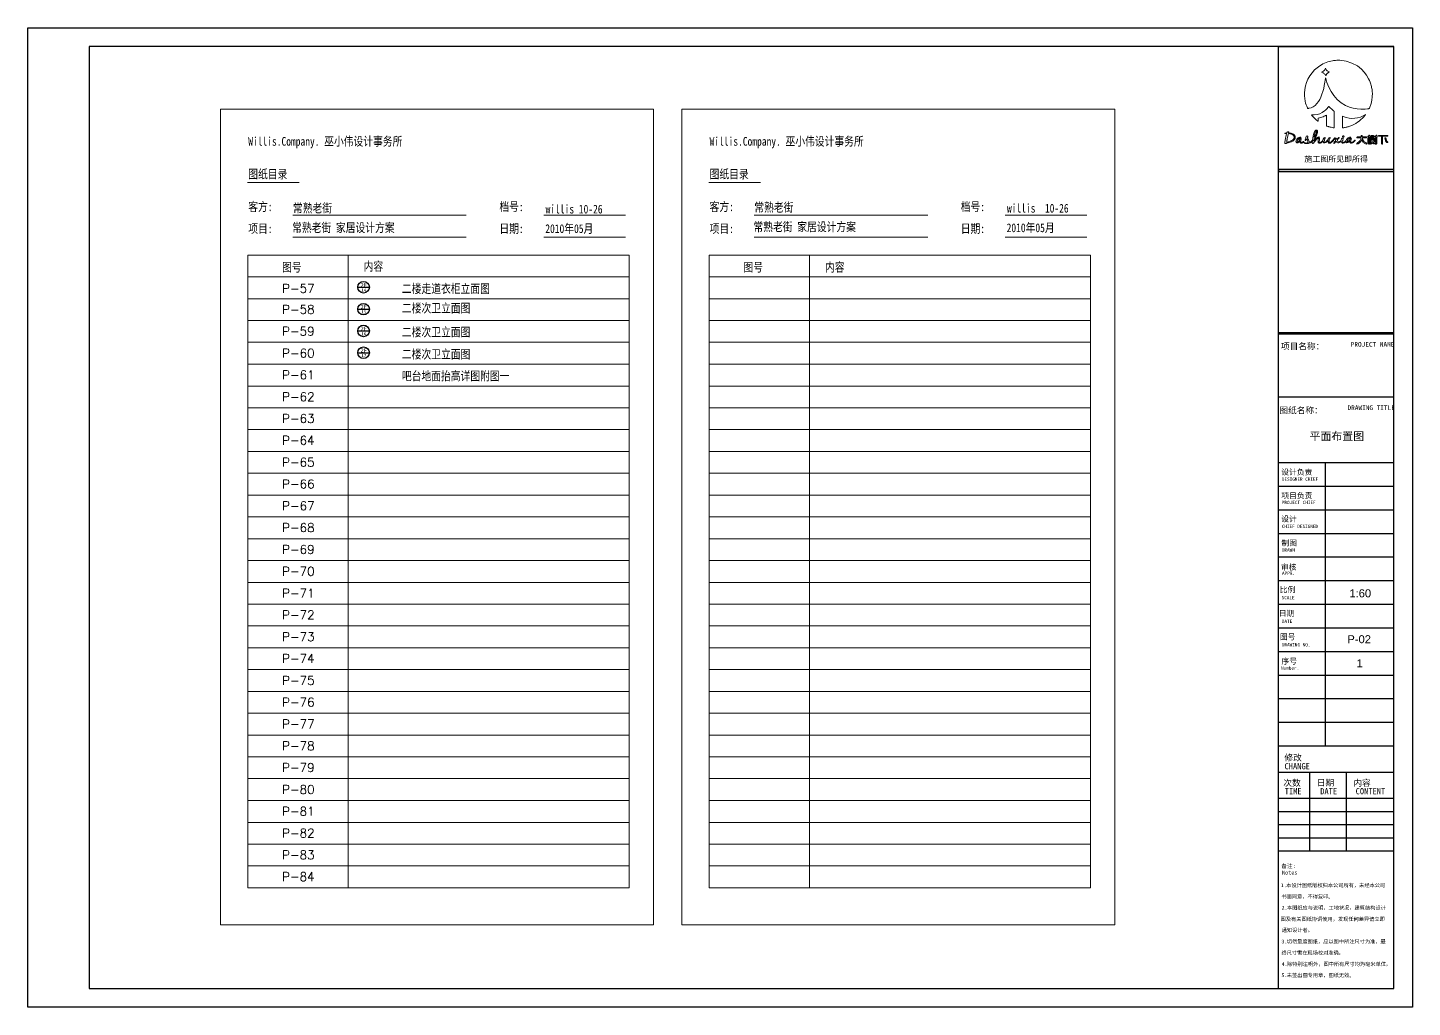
# Model space of a CAD drawing. Header units: millimetres. Extents: x 0 to 61508, y -25230 to 7586.
# Drawn here: x 48480 to 61508, y -1827 to 7386 of the extents above; entities that cross this region are included whole.
import ezdxf

# ---------------------------------------------------------------- set-up
doc = ezdxf.new("R2010")
doc.units = ezdxf.units.MM
doc.layers.get('0').update_dxf_attribs({"lineweight": 13})
for name, color, linetype in [('00图框', 7, 'ByLayer'), ('图框', 4, 'Continuous'), ('图框文字', 7, 'ByLayer'), ('文字', 1, 'Continuous'), ('标注', 7, 'Continuous')]:
    doc.layers.add(name, color=color, linetype=linetype)
doc.styles.add('0e113b756c7cbd20a20592cb0b51655f', font='', dxfattribs={"height": 176.635064})
doc.styles.add('1e150f8d9abff80a802f8b29d9676000', font='', dxfattribs={"height": 235.513419})
doc.styles.add('2d1e2366a3f214301024c2bbb94502e4', font='', dxfattribs={"height": 125.877061})
doc.styles.add('3', font='simplex.shx', dxfattribs={"width": 0.7, "oblique": 20, "height": 300})
doc.styles.add('31c75dbd597bbf9dbb9d78976e414cb7', font='', dxfattribs={"height": 141.056165})
doc.styles.add('8c1861f19ccae897a1b159ab4070abdc', font='', dxfattribs={"height": 214.912156})
doc.styles.add('b411453e04fa315575d897f6d9934d12', font='', dxfattribs={"height": 210.993931})
doc.styles.add('CH', font='NSimSun.ttf', dxfattribs={"width": 0.8})
doc.styles.add('e7311fcd6f339991f75d87c2bb3e43e7', font='', dxfattribs={"height": 149.872176})
doc.styles.add('自定义样式_Arial_303.3707865168539', font='', dxfattribs={"height": 303.370787})
doc.styles.add('自定义样式_SimSun_303.3707865168539', font='', dxfattribs={"height": 303.370787})
doc.styles.add('黑体字体', font='simhei.ttf')
doc.styles.get('0e113b756c7cbd20a20592cb0b51655f').set_extended_font_data('SimSun')
doc.styles.get('1e150f8d9abff80a802f8b29d9676000').set_extended_font_data('SimSun')
doc.styles.get('2d1e2366a3f214301024c2bbb94502e4').set_extended_font_data('SimSun')
doc.styles.get('31c75dbd597bbf9dbb9d78976e414cb7').set_extended_font_data('SimSun')
doc.styles.get('8c1861f19ccae897a1b159ab4070abdc').set_extended_font_data('SimSun')
doc.styles.get('b411453e04fa315575d897f6d9934d12').set_extended_font_data('SimSun')
doc.styles.get('e7311fcd6f339991f75d87c2bb3e43e7').set_extended_font_data('SimSun')
doc.styles.get('自定义样式_Arial_303.3707865168539').set_extended_font_data('Arial')
doc.styles.get('自定义样式_SimSun_303.3707865168539').set_extended_font_data('SimSun')

# ---------------------------------------------------------------- blocks, each defined once
blk = doc.blocks.new('sdaf')
at = {"color": 4}
for points in [[(23572, 21191), (23490, 21141), (23422, 21082), (23375, 21031), (23334, 20976), (23300, 20916), (23274, 20853), (23254, 20791), (23242, 20726), (23237, 20662), (23237, 20613), (23241, 20564), (23249, 20515), (23258, 20478), (23267, 20448), (23277, 20420), (23289, 20391), (23292, 20386), (23295, 20383), (23300, 20382), (23306, 20383), (23311, 20383), (23316, 20384), (23321, 20384), (23358, 20394), (23397, 20412), (23431, 20437), (23462, 20470), (23490, 20507), (23514, 20547), (23535, 20589), (23555, 20639), (23572, 20692), (23587, 20746), (23598, 20797), (23604, 20829), (23609, 20861), (23614, 20893), (23616, 20911), (23617, 20920), (23618, 20928), (23619, 20937), (23620, 20936), (23620, 20936), (23621, 20936), (23622, 20936), (23622, 20933), (23623, 20931), (23623, 20929), (23646, 20854), (23679, 20770), (23721, 20690), (23773, 20614), (23834, 20544), (23903, 20485), (23982, 20436), (24055, 20405), (24125, 20385), (24197, 20372), (24265, 20368), (24305, 20367), (24344, 20369), (24383, 20373), (24404, 20376), (24411, 20378), (24416, 20382), (24419, 20389), (24425, 20404), (24431, 20420), (24437, 20435), (24449, 20470), (24463, 20532), (24471, 20594), (24472, 20657), (24470, 20684), (24468, 20705), (24466, 20726), (24463, 20746), (24459, 20763), (24455, 20781), (24451, 20798), (24444, 20826), (24434, 20858), (24421, 20888), (24404, 20923), (24368, 20985), (24325, 21042), (24275, 21094), (24199, 21154), (24101, 21208), (23996, 21243), (23883, 21259), (23863, 21259), (23843, 21259), (23823, 21258), (23803, 21256), (23784, 21254), (23764, 21252), (23744, 21249), (23660, 21228)], [(23561, 21036), (23574, 21031), (23585, 21024), (23595, 21016), (23604, 21007), (23612, 20997), (23618, 20985), (23624, 20972), (23626, 20974), (23628, 20981), (23631, 20987), (23634, 20992), (23636, 20998), (23640, 21003), (23643, 21009), (23647, 21014), (23651, 21018), (23656, 21023), (23661, 21027), (23666, 21030), (23671, 21034), (23677, 21037), (23682, 21040), (23688, 21043), (23686, 21046), (23674, 21051), (23662, 21057), (23651, 21064), (23642, 21073), (23634, 21082), (23627, 21093), (23621, 21105), (23617, 21113), (23612, 21100), (23606, 21088), (23600, 21078), (23592, 21068), (23582, 21060), (23572, 21052), (23560, 21046), (23548, 21040)], [(23636, 20256), (23636, 20253), (23636, 20250), (23636, 20247), (23636, 20237), (23637, 20200), (23637, 20164), (23637, 20127), (23637, 20091), (23637, 20070), (23637, 20066), (23639, 20063), (23641, 20061), (23644, 20060), (23652, 20057), (23662, 20054), (23671, 20051), (23681, 20048), (23690, 20045), (23707, 20042), (23723, 20038), (23740, 20035), (23757, 20031), (23771, 20029), (23775, 20028), (23777, 20029), (23779, 20031), (23780, 20034), (23780, 20038), (23780, 20039), (23780, 20041), (23780, 20042), (23780, 20044), (23780, 20074), (23780, 20119), (23780, 20164), (23779, 20209), (23779, 20254), (23779, 20270), (23779, 20283), (23779, 20296), (23779, 20309), (23779, 20321), (23779, 20324), (23778, 20327), (23777, 20329), (23775, 20332), (23767, 20339), (23747, 20355), (23728, 20372), (23710, 20389), (23692, 20406), (23684, 20415), (23681, 20416), (23679, 20416), (23677, 20415), (23675, 20413), (23664, 20398), (23651, 20382), (23637, 20367), (23622, 20353), (23604, 20337), (23560, 20307), (23514, 20284), (23465, 20270), (23414, 20264), (23377, 20266), (23374, 20266), (23371, 20266), (23368, 20266), (23365, 20266), (23376, 20249), (23400, 20222), (23425, 20197), (23451, 20173), (23479, 20150), (23485, 20148), (23485, 20150), (23485, 20152), (23485, 20154), (23485, 20155), (23485, 20163), (23485, 20171), (23485, 20179), (23485, 20187), (23485, 20194), (23485, 20200), (23486, 20203), (23489, 20205), (23493, 20206), (23508, 20210), (23531, 20216), (23553, 20223), (23575, 20231), (23597, 20240), (23607, 20245), (23614, 20248), (23621, 20252), (23628, 20255), (23636, 20259)], [(24348, 20270), (24347, 20270), (24347, 20271), (24346, 20272), (24303, 20246), (24254, 20225), (24203, 20210), (24152, 20202), (24101, 20200), (24049, 20205), (23996, 20217), (23943, 20234), (23930, 20238), (23930, 20236), (23930, 20235), (23930, 20233), (23930, 20232), (23930, 20231), (23930, 20230), (23930, 20228), (23930, 20214), (23930, 20192), (23930, 20170), (23930, 20147), (23930, 20125), (23930, 20103), (23930, 20080), (23930, 20058), (23930, 20044), (23930, 20038), (23931, 20034), (23932, 20031), (23933, 20030), (23936, 20029), (23940, 20029), (23945, 20030), (23954, 20031), (23967, 20033), (23980, 20036), (23993, 20039), (24005, 20042), (24018, 20045), (24030, 20049), (24043, 20052), (24062, 20059), (24099, 20073), (24135, 20090), (24169, 20109), (24202, 20130), (24233, 20153), (24263, 20178), (24292, 20205), (24316, 20231), (24321, 20236), (24325, 20240), (24328, 20245), (24332, 20250), (24336, 20255), (24340, 20260), (24344, 20264), (24348, 20269)], [(22878, 19756), (22879, 19753), (22879, 19750), (22880, 19748), (22881, 19745), (22883, 19743), (22888, 19742), (22893, 19742), (22899, 19743), (22905, 19745), (22909, 19748), (22910, 19750), (22912, 19751), (22913, 19752), (22915, 19753), (22916, 19754), (22924, 19755), (22942, 19758), (22960, 19763), (22978, 19769), (22995, 19776), (23012, 19784), (23022, 19789), (23029, 19793), (23036, 19799), (23049, 19810), (23057, 19818), (23066, 19835), (23069, 19853), (23067, 19872), (23060, 19889), (23049, 19903), (23036, 19914), (23022, 19921), (23007, 19927), (22992, 19931), (22977, 19933), (22961, 19934), (22954, 19934), (22950, 19935), (22948, 19937), (22948, 19941), (22950, 19947), (22952, 19952), (22952, 19955), (22952, 19957), (22950, 19958), (22948, 19958), (22946, 19959), (22940, 19958), (22934, 19957), (22929, 19954), (22925, 19951), (22921, 19947), (22918, 19942), (22916, 19938), (22913, 19936), (22910, 19934), (22881, 19929), (22880, 19928), (22880, 19927), (22879, 19927), (22878, 19926), (22879, 19925), (22880, 19925), (22881, 19924), (22882, 19924), (22882, 19923), (22884, 19923), (22887, 19924), (22891, 19924), (22894, 19924), (22908, 19925), (22910, 19924), (22911, 19922), (22904, 19893), (22901, 19882), (22898, 19871), (22896, 19860), (22893, 19846), (22890, 19828), (22887, 19811), (22884, 19793), (22881, 19776), (22878, 19759)], [(23049, 19866), (23047, 19873), (23044, 19880), (23040, 19886), (23035, 19892), (23030, 19897), (23024, 19902), (23017, 19907), (23009, 19911), (23002, 19915), (22994, 19918), (22987, 19920), (22979, 19922), (22971, 19924), (22963, 19925), (22955, 19926), (22951, 19926), (22949, 19926), (22947, 19926), (22946, 19925), (22944, 19924), (22943, 19923), (22923, 19834), (22921, 19826), (22920, 19820), (22919, 19813), (22918, 19807), (22917, 19801), (22916, 19795), (22915, 19789), (22914, 19782), (22913, 19778), (22913, 19775), (22913, 19774), (22914, 19772), (22915, 19771), (22916, 19770), (22918, 19770), (22920, 19770), (22925, 19771), (22939, 19774), (22952, 19777), (22965, 19780), (22978, 19785), (22990, 19790), (23002, 19796), (23014, 19803), (23024, 19810), (23030, 19814), (23039, 19824), (23043, 19830), (23046, 19836), (23048, 19843), (23049, 19851), (23050, 19859)], [(23377, 19781), (23378, 19781), (23379, 19780), (23378, 19773), (23377, 19766), (23377, 19758), (23378, 19754), (23380, 19749), (23383, 19747), (23387, 19746), (23392, 19746), (23397, 19748), (23401, 19751), (23405, 19756), (23408, 19761), (23425, 19782), (23442, 19805), (23460, 19827), (23466, 19834), (23473, 19840), (23481, 19846), (23485, 19848), (23488, 19846), (23489, 19842), (23489, 19835), (23488, 19829), (23487, 19822), (23486, 19805), (23485, 19786), (23485, 19768), (23488, 19754), (23496, 19747), (23510, 19747), (23526, 19751), (23541, 19758), (23555, 19767), (23561, 19772), (23566, 19776), (23571, 19781), (23573, 19779), (23574, 19777), (23574, 19775), (23580, 19761), (23591, 19753), (23607, 19754), (23625, 19761), (23641, 19772), (23656, 19785), (23660, 19788), (23662, 19790), (23665, 19793), (23666, 19787), (23667, 19780), (23668, 19773), (23672, 19758), (23683, 19749), (23699, 19749), (23704, 19751), (23706, 19751), (23708, 19752), (23723, 19761), (23739, 19773), (23754, 19787), (23764, 19800), (23773, 19814), (23782, 19827), (23787, 19833), (23790, 19833), (23793, 19829), (23796, 19823), (23798, 19817), (23801, 19811), (23804, 19802), (23803, 19794), (23798, 19787), (23789, 19778), (23780, 19768), (23771, 19758), (23769, 19754), (23768, 19750), (23769, 19748), (23771, 19747), (23774, 19746), (23777, 19746), (23780, 19747), (23782, 19749), (23784, 19751), (23789, 19758), (23796, 19765), (23803, 19773), (23806, 19777), (23808, 19780), (23811, 19784), (23815, 19780), (23818, 19775), (23821, 19771), (23831, 19762), (23844, 19756), (23859, 19757), (23872, 19761), (23884, 19769), (23896, 19777), (23900, 19780), (23902, 19782), (23904, 19784), (23906, 19781), (23907, 19776), (23908, 19773), (23914, 19760), (23926, 19752), (23942, 19751), (23952, 19754), (23958, 19757), (23964, 19760), (23972, 19765), (23980, 19770), (23988, 19776), (23991, 19777), (23992, 19775), (23992, 19774), (23999, 19763), (24010, 19756), (24024, 19760), (24035, 19767), (24044, 19774), (24052, 19781), (24056, 19785), (24058, 19786), (24060, 19788), (24062, 19783), (24063, 19776), (24065, 19770), (24070, 19759), (24079, 19752), (24091, 19750), (24104, 19753), (24115, 19758), (24126, 19765), (24135, 19773), (24144, 19782), (24153, 19791), (24157, 19795), (24157, 19798), (24157, 19801), (24155, 19802), (24153, 19802), (24150, 19802), (24148, 19801), (24146, 19799), (24144, 19797), (24135, 19788), (24122, 19776), (24107, 19766), (24094, 19762), (24086, 19763), (24082, 19770), (24080, 19780), (24080, 19789), (24081, 19798), (24082, 19806), (24085, 19815), (24088, 19823), (24090, 19830), (24089, 19834), (24085, 19836), (24080, 19835), (24076, 19833), (24073, 19829), (24067, 19822), (24060, 19811), (24052, 19800), (24045, 19791), (24038, 19784), (24030, 19776), (24025, 19773), (24022, 19771), (24018, 19771), (24016, 19773), (24015, 19776), (24014, 19779), (24015, 19785), (24017, 19793), (24020, 19800), (24028, 19814), (24044, 19829), (24063, 19841), (24074, 19847), (24077, 19849), (24081, 19850), (24082, 19852), (24082, 19853), (24082, 19854), (24080, 19855), (24076, 19857), (24073, 19859), (24065, 19859), (24054, 19857), (24044, 19853), (24030, 19844), (24015, 19830), (24002, 19814), (23991, 19795), (23977, 19780), (23959, 19768), (23945, 19763), (23939, 19764), (23935, 19768), (23933, 19775), (23931, 19784), (23931, 19792), (23933, 19801), (23936, 19812), (23940, 19823), (23942, 19831), (23943, 19836), (23943, 19841), (23941, 19842), (23936, 19843), (23931, 19843), (23927, 19843), (23923, 19841), (23920, 19839), (23917, 19835), (23913, 19829), (23910, 19822), (23906, 19810), (23897, 19794), (23883, 19783), (23867, 19774), (23854, 19772), (23845, 19780), (23836, 19794), (23832, 19803), (23837, 19812), (23846, 19823), (23854, 19832), (23861, 19841), (23866, 19847), (23866, 19849), (23866, 19852), (23865, 19853), (23862, 19853), (23860, 19853), (23858, 19852), (23856, 19851), (23854, 19849), (23851, 19845), (23843, 19836), (23836, 19828), (23831, 19822), (23829, 19820), (23827, 19818), (23823, 19819), (23819, 19826), (23815, 19833), (23809, 19842), (23797, 19849), (23785, 19846), (23775, 19836), (23768, 19826), (23762, 19817), (23752, 19803), (23737, 19786), (23719, 19771), (23703, 19761), (23694, 19760), (23689, 19766), (23687, 19774), (23687, 19777), (23687, 19779), (23687, 19787), (23689, 19803), (23693, 19818), (23698, 19830), (23699, 19834), (23701, 19838), (23703, 19843), (23702, 19848), (23698, 19850), (23692, 19849), (23687, 19846), (23683, 19842), (23676, 19831), (23661, 19810), (23643, 19791), (23629, 19777), (23623, 19773), (23617, 19769), (23608, 19765), (23599, 19764), (23595, 19770), (23596, 19783), (23600, 19798), (23604, 19813), (23607, 19826), (23609, 19832), (23612, 19838), (23613, 19843), (23613, 19846), (23611, 19849), (23605, 19850), (23595, 19849), (23586, 19843), (23581, 19834), (23580, 19828), (23578, 19822), (23576, 19816), (23575, 19809), (23573, 19803), (23567, 19795), (23553, 19780), (23536, 19768), (23520, 19761), (23511, 19762), (23507, 19767), (23506, 19777), (23507, 19788), (23508, 19799), (23510, 19811), (23511, 19824), (23511, 19836), (23511, 19849), (23507, 19859), (23497, 19864), (23486, 19862), (23477, 19859), (23468, 19854), (23457, 19847), (23439, 19830), (23423, 19811), (23411, 19795), (23410, 19793), (23408, 19791), (23407, 19794), (23410, 19813), (23417, 19831), (23429, 19850), (23445, 19874), (23459, 19900), (23468, 19926), (23471, 19942), (23473, 19959), (23472, 19974), (23468, 19983), (23462, 19987), (23452, 19989), (23442, 19987), (23435, 19982), (23427, 19974), (23418, 19960), (23412, 19946), (23406, 19926), (23396, 19885), (23389, 19843), (23384, 19807), (23384, 19805), (23384, 19803), (23386, 19800), (23387, 19795), (23386, 19792), (23381, 19789), (23381, 19790), (23380, 19792), (23380, 19794), (23380, 19796), (23379, 19798), (23376, 19798), (23358, 19781), (23338, 19766), (23318, 19761), (23322, 19780), (23318, 19798), (23309, 19813), (23304, 19819), (23299, 19826), (23295, 19832), (23292, 19838), (23291, 19845), (23293, 19851), (23295, 19857), (23296, 19864), (23297, 19870), (23294, 19878), (23288, 19881), (23279, 19880), (23269, 19872), (23262, 19860), (23261, 19847), (23262, 19838), (23260, 19830), (23256, 19823), (23254, 19819), (23251, 19815), (23249, 19810), (23247, 19805), (23248, 19801), (23254, 19798), (23260, 19807), (23266, 19817), (23273, 19825), (23284, 19811), (23293, 19794), (23297, 19778), (23295, 19767), (23289, 19758), (23278, 19753), (23267, 19752), (23256, 19753), (23245, 19756), (23241, 19758), (23237, 19759), (23233, 19756), (23234, 19751), (23237, 19748), (23242, 19747), (23252, 19745), (23262, 19743), (23273, 19742), (23308, 19744), (23341, 19754), (23370, 19775), (23372, 19777), (23374, 19779), (23377, 19781)], [(23413, 19854), (23414, 19854), (23414, 19854), (23415, 19853), (23415, 19854), (23415, 19854), (23416, 19855), (23416, 19856), (23416, 19856), (23417, 19857), (23417, 19857), (23418, 19858), (23422, 19865), (23428, 19875), (23434, 19884), (23439, 19894), (23444, 19904), (23448, 19914), (23452, 19924), (23456, 19935), (23457, 19941), (23458, 19945), (23458, 19948), (23459, 19952), (23459, 19956), (23459, 19960), (23460, 19964), (23460, 19968), (23460, 19970), (23460, 19971), (23459, 19972), (23459, 19972), (23458, 19973), (23458, 19974), (23457, 19975), (23456, 19975), (23456, 19976), (23455, 19976), (23454, 19976), (23454, 19976), (23453, 19975), (23452, 19975), (23451, 19974), (23450, 19974), (23449, 19973), (23448, 19972), (23448, 19971), (23447, 19970), (23446, 19969), (23445, 19968), (23444, 19966), (23443, 19965), (23442, 19962), (23438, 19954), (23434, 19945), (23431, 19937), (23428, 19928), (23426, 19919), (23424, 19910), (23421, 19901), (23420, 19893), (23419, 19888), (23418, 19883), (23417, 19878), (23416, 19874), (23415, 19869), (23414, 19864), (23413, 19860), (23412, 19855)], [(23224, 19778), (23221, 19779), (23217, 19779), (23213, 19776), (23208, 19772), (23202, 19768), (23196, 19765), (23190, 19762), (23182, 19760), (23176, 19763), (23173, 19769), (23171, 19780), (23170, 19793), (23172, 19805), (23177, 19818), (23179, 19824), (23179, 19827), (23179, 19830), (23179, 19833), (23176, 19833), (23173, 19833), (23170, 19832), (23167, 19832), (23165, 19831), (23164, 19829), (23163, 19827), (23161, 19825), (23158, 19820), (23154, 19815), (23151, 19810), (23146, 19804), (23139, 19795), (23132, 19787), (23124, 19779), (23119, 19773), (23116, 19772), (23113, 19771), (23110, 19770), (23108, 19772), (23107, 19775), (23106, 19778), (23105, 19781), (23108, 19794), (23116, 19809), (23127, 19822), (23141, 19832), (23148, 19837), (23155, 19840), (23161, 19843), (23167, 19847), (23168, 19848), (23170, 19849), (23171, 19851), (23171, 19852), (23170, 19854), (23168, 19855), (23167, 19857), (23165, 19858), (23164, 19858), (23162, 19858), (23161, 19858), (23154, 19858), (23142, 19855), (23132, 19851), (23122, 19844), (23110, 19834), (23099, 19822), (23090, 19808), (23084, 19791), (23082, 19781), (23083, 19773), (23086, 19765), (23092, 19759), (23099, 19756), (23107, 19755), (23114, 19757), (23120, 19761), (23127, 19767), (23134, 19772), (23140, 19778), (23146, 19783), (23147, 19784), (23148, 19786), (23148, 19788), (23149, 19789), (23150, 19788), (23151, 19788), (23151, 19787), (23152, 19784), (23153, 19780), (23154, 19775), (23155, 19771), (23158, 19763), (23163, 19755), (23171, 19750), (23179, 19749), (23192, 19751), (23205, 19757), (23217, 19764), (23228, 19773)], [(23942, 19884), (23939, 19883), (23937, 19882), (23935, 19880), (23933, 19878), (23931, 19876), (23930, 19874), (23929, 19871), (23929, 19869), (23930, 19868), (23931, 19866), (23932, 19864), (23934, 19863), (23935, 19862), (23937, 19861), (23940, 19861), (23942, 19861), (23945, 19861), (23948, 19862), (23950, 19864), (23953, 19865), (23954, 19867), (23956, 19870), (23957, 19872), (23957, 19875), (23957, 19877), (23956, 19879), (23955, 19880), (23954, 19882), (23952, 19883), (23950, 19883), (23948, 19884), (23945, 19884)], [(24403, 19802), (24403, 19808), (24403, 19813), (24403, 19819), (24403, 19824), (24403, 19830), (24403, 19835), (24403, 19841), (24403, 19843), (24403, 19845), (24403, 19846), (24402, 19847), (24401, 19848), (24400, 19849), (24398, 19849), (24396, 19849), (24394, 19849), (24393, 19849), (24392, 19848), (24391, 19847), (24391, 19846), (24390, 19844), (24390, 19843), (24390, 19842), (24390, 19833), (24390, 19821), (24390, 19809), (24391, 19797), (24391, 19785), (24391, 19773), (24390, 19761), (24388, 19749), (24387, 19742), (24387, 19741), (24387, 19740), (24387, 19740), (24387, 19739), (24388, 19738), (24388, 19737), (24389, 19737), (24389, 19736), (24390, 19736), (24390, 19736), (24391, 19736), (24392, 19736), (24393, 19736), (24394, 19737), (24395, 19737), (24396, 19738), (24398, 19739), (24400, 19741), (24401, 19743), (24402, 19745), (24403, 19747), (24403, 19750), (24403, 19752), (24403, 19755), (24403, 19761), (24403, 19766), (24403, 19771), (24403, 19776), (24403, 19781), (24403, 19787), (24403, 19792), (24403, 19797)], [(24481, 19752), (24486, 19746), (24492, 19741), (24498, 19737), (24503, 19736), (24504, 19741), (24504, 19745), (24503, 19750), (24501, 19753), (24498, 19756), (24496, 19758), (24495, 19760), (24493, 19762), (24492, 19764), (24489, 19767), (24487, 19771), (24485, 19776), (24485, 19781), (24486, 19786), (24490, 19804), (24493, 19823), (24495, 19842), (24495, 19860), (24496, 19877), (24495, 19881), (24493, 19884), (24491, 19886), (24488, 19888), (24483, 19888), (24478, 19888), (24473, 19889), (24468, 19889), (24463, 19889), (24459, 19889), (24456, 19889), (24454, 19887), (24452, 19885), (24452, 19882), (24452, 19878), (24453, 19875), (24455, 19873), (24458, 19873), (24461, 19873), (24463, 19873), (24465, 19873), (24467, 19873), (24468, 19873), (24471, 19873), (24475, 19872), (24477, 19870), (24479, 19868), (24479, 19864), (24479, 19858), (24479, 19851), (24478, 19843), (24478, 19835), (24477, 19828), (24477, 19823), (24477, 19819), (24476, 19815), (24476, 19811), (24475, 19807), (24474, 19808), (24473, 19810), (24473, 19811), (24472, 19813), (24472, 19816), (24471, 19823), (24470, 19830), (24470, 19837), (24469, 19845), (24468, 19850), (24467, 19852), (24465, 19853), (24462, 19854), (24459, 19854), (24456, 19853), (24454, 19852), (24453, 19851), (24453, 19849), (24453, 19846), (24454, 19835), (24455, 19824), (24456, 19813), (24458, 19803), (24461, 19792), (24463, 19783), (24463, 19774), (24461, 19766), (24456, 19758), (24451, 19752), (24449, 19749), (24449, 19745), (24449, 19741), (24450, 19736), (24455, 19737), (24461, 19741), (24466, 19746), (24471, 19752), (24475, 19757)], [(24524, 19811), (24524, 19813), (24524, 19816), (24524, 19819), (24524, 19822), (24524, 19824), (24524, 19827), (24524, 19830), (24524, 19832), (24524, 19834), (24524, 19835), (24523, 19836), (24522, 19837), (24521, 19838), (24519, 19838), (24517, 19838), (24515, 19838), (24513, 19838), (24512, 19837), (24511, 19836), (24511, 19835), (24510, 19834), (24510, 19832), (24510, 19831), (24510, 19827), (24510, 19822), (24510, 19816), (24510, 19811), (24510, 19805), (24510, 19800), (24510, 19794), (24510, 19789), (24510, 19785), (24510, 19783), (24510, 19782), (24511, 19780), (24511, 19779), (24512, 19778), (24514, 19777), (24515, 19777), (24517, 19777), (24519, 19777), (24521, 19777), (24522, 19778), (24523, 19779), (24524, 19781), (24524, 19782), (24524, 19784), (24524, 19786), (24524, 19788), (24524, 19791), (24524, 19794), (24524, 19797), (24524, 19799), (24524, 19802), (24524, 19805), (24524, 19808)], [(24752, 19770), (24753, 19768), (24753, 19763), (24752, 19761), (24749, 19759), (24749, 19759), (24748, 19759), (24747, 19759), (24746, 19759), (24744, 19760), (24739, 19761), (24734, 19764), (24730, 19766), (24726, 19770), (24723, 19774), (24720, 19778), (24718, 19782), (24716, 19788), (24714, 19794), (24712, 19801), (24710, 19808), (24708, 19814), (24706, 19821), (24704, 19828), (24703, 19835), (24701, 19841), (24701, 19843), (24701, 19845), (24702, 19846), (24703, 19846), (24704, 19847), (24706, 19847), (24708, 19847), (24710, 19847), (24711, 19847), (24713, 19847), (24714, 19847), (24715, 19846), (24716, 19845), (24717, 19843), (24718, 19842), (24719, 19840), (24720, 19835), (24721, 19831), (24722, 19826), (24724, 19821), (24725, 19816), (24726, 19811), (24727, 19807), (24729, 19802), (24730, 19798), (24731, 19794), (24733, 19791), (24735, 19788), (24737, 19785), (24740, 19782), (24743, 19779), (24746, 19777), (24748, 19776), (24750, 19774), (24751, 19772)]]:
    blk.add_lwpolyline(points, close=True, dxfattribs=at)
for points in [[(24191, 19738), (24191, 19737), (24192, 19732), (24213, 19740), (24221, 19743), (24232, 19750), (24239, 19757), (24251, 19768), (24260, 19779), (24266, 19790), (24275, 19805), (24275, 19806), (24276, 19807), (24276, 19808), (24277, 19808)], [(24191, 19738), (24191, 19740), (24191, 19744), (24191, 19745), (24191, 19748), (24192, 19748), (24193, 19749), (24194, 19750), (24194, 19751), (24195, 19751), (24201, 19754)], [(24263, 19864), (24252, 19864), (24250, 19864), (24244, 19864), (24235, 19864), (24232, 19864), (24230, 19864), (24224, 19864), (24218, 19864), (24211, 19864), (24210, 19864), (24201, 19864), (24200, 19864), (24198, 19864), (24197, 19863), (24196, 19863), (24194, 19862), (24193, 19862), (24193, 19861), (24193, 19861), (24192, 19858), (24192, 19857), (24192, 19856), (24192, 19850)], [(24203, 19845), (24200, 19845), (24198, 19845), (24196, 19846), (24195, 19846), (24194, 19847), (24192, 19850)], [(24201, 19754), (24229, 19772), (24250, 19797), (24261, 19822), (24266, 19840), (24267, 19841), (24267, 19842), (24267, 19843), (24266, 19843), (24266, 19844), (24265, 19845), (24262, 19845), (24259, 19845), (24257, 19845), (24253, 19845)], [(24253, 19845), (24250, 19845), (24249, 19845), (24239, 19845), (24237, 19845), (24230, 19845), (24228, 19845), (24221, 19845), (24217, 19845), (24212, 19845), (24210, 19845), (24205, 19845), (24203, 19845)], [(24269, 19878), (24269, 19876), (24269, 19875), (24269, 19874), (24269, 19873), (24269, 19872), (24269, 19869), (24269, 19868), (24268, 19867), (24267, 19866), (24267, 19865), (24263, 19864)], [(24269, 19878), (24269, 19879), (24269, 19880), (24269, 19881), (24269, 19882), (24269, 19886), (24269, 19886), (24271, 19890)], [(24271, 19890), (24275, 19892), (24275, 19892), (24277, 19892), (24280, 19892), (24280, 19892), (24281, 19892), (24282, 19891), (24284, 19891), (24284, 19891), (24285, 19890), (24285, 19890), (24286, 19889), (24286, 19888), (24287, 19887), (24287, 19886), (24287, 19885), (24287, 19883), (24287, 19882)], [(24277, 19808), (24279, 19809), (24283, 19802), (24289, 19792), (24296, 19780), (24299, 19776), (24305, 19769), (24314, 19759), (24323, 19752), (24336, 19743), (24349, 19737), (24361, 19733), (24363, 19733), (24365, 19733), (24366, 19735)], [(24345, 19864), (24344, 19864), (24337, 19864), (24330, 19864), (24326, 19864), (24325, 19864), (24315, 19864), (24311, 19864), (24309, 19864), (24300, 19864), (24294, 19864), (24289, 19865), (24288, 19866), (24287, 19873), (24287, 19874), (24287, 19876), (24287, 19881), (24287, 19882)], [(24311, 19845), (24310, 19845), (24298, 19845), (24297, 19845), (24295, 19845), (24295, 19845), (24292, 19844), (24292, 19844), (24290, 19842), (24290, 19839), (24290, 19838), (24292, 19832), (24294, 19824), (24311, 19791), (24331, 19769), (24332, 19769), (24333, 19768), (24352, 19757), (24356, 19755), (24358, 19754), (24364, 19747), (24366, 19743), (24366, 19735)], [(24359, 19845), (24358, 19845), (24358, 19845), (24351, 19845), (24350, 19845), (24349, 19845), (24348, 19845), (24331, 19845), (24330, 19845), (24314, 19845), (24311, 19845)], [(24359, 19845), (24360, 19846), (24361, 19846), (24361, 19846), (24364, 19848), (24365, 19852), (24363, 19860), (24358, 19863), (24357, 19864), (24345, 19864)], [(24400, 19879), (24400, 19879), (24399, 19879), (24398, 19879), (24397, 19879), (24389, 19877), (24388, 19875), (24387, 19873), (24387, 19870), (24388, 19867), (24389, 19865), (24390, 19864), (24392, 19863), (24394, 19863), (24396, 19862), (24401, 19862), (24404, 19862), (24408, 19861), (24409, 19859), (24409, 19856), (24409, 19852), (24409, 19851), (24409, 19836), (24409, 19823), (24409, 19821)], [(24436, 19879), (24433, 19879), (24431, 19879), (24430, 19879), (24428, 19879), (24426, 19880), (24424, 19882), (24424, 19886), (24424, 19888), (24424, 19889), (24424, 19890), (24423, 19892), (24422, 19892), (24422, 19893), (24420, 19893), (24418, 19894), (24418, 19893), (24417, 19893), (24415, 19893), (24413, 19893), (24413, 19893), (24411, 19892), (24410, 19891), (24410, 19890), (24409, 19888), (24409, 19887), (24409, 19885), (24409, 19883), (24409, 19882), (24408, 19881), (24407, 19880), (24407, 19880), (24406, 19879), (24404, 19879), (24403, 19879), (24402, 19879), (24400, 19879)], [(24411, 19735), (24410, 19736), (24410, 19737), (24409, 19739), (24409, 19739), (24409, 19740), (24409, 19740), (24409, 19744), (24409, 19752), (24409, 19753), (24409, 19763), (24409, 19781), (24409, 19785), (24409, 19787), (24409, 19790), (24409, 19799), (24409, 19817), (24409, 19821)], [(24411, 19735), (24414, 19733), (24415, 19733), (24416, 19733), (24418, 19733), (24419, 19733), (24420, 19733), (24422, 19733), (24422, 19735), (24422, 19736), (24422, 19737), (24423, 19739), (24423, 19740), (24423, 19741), (24424, 19741), (24424, 19744), (24424, 19744), (24424, 19745), (24424, 19749), (24424, 19749)], [(24424, 19749), (24424, 19768), (24424, 19775), (24424, 19777), (24424, 19779), (24424, 19786), (24424, 19805), (24424, 19811), (24424, 19813), (24424, 19815), (24424, 19823), (24424, 19841), (24424, 19849), (24424, 19854), (24424, 19857), (24424, 19858), (24425, 19860)], [(24425, 19860), (24426, 19861), (24427, 19862), (24428, 19862), (24431, 19863), (24432, 19863), (24433, 19862), (24434, 19862)], [(24431, 19813), (24431, 19811), (24431, 19810), (24431, 19809), (24431, 19801), (24431, 19789), (24430, 19777), (24430, 19777), (24430, 19764), (24430, 19752)], [(24430, 19752), (24430, 19745), (24430, 19744), (24430, 19741), (24430, 19740), (24431, 19739), (24431, 19738), (24432, 19737), (24432, 19736), (24433, 19735), (24434, 19734), (24434, 19733), (24435, 19733), (24435, 19733), (24436, 19733), (24436, 19734)], [(24438, 19846), (24437, 19847), (24436, 19848), (24435, 19847), (24434, 19846), (24434, 19845), (24433, 19844), (24432, 19844), (24432, 19843), (24431, 19842), (24431, 19842), (24431, 19839), (24431, 19838), (24431, 19826), (24431, 19813)], [(24434, 19862), (24435, 19863), (24436, 19863), (24437, 19863), (24438, 19863), (24439, 19863), (24441, 19863), (24442, 19864), (24443, 19865), (24444, 19866), (24444, 19868), (24444, 19871), (24444, 19874), (24442, 19878), (24439, 19879), (24436, 19879), (24436, 19879)], [(24436, 19734), (24437, 19734), (24438, 19735), (24438, 19736), (24439, 19737), (24439, 19738), (24439, 19738), (24440, 19739), (24440, 19740)], [(24440, 19836), (24440, 19837), (24440, 19840), (24440, 19842), (24440, 19843), (24439, 19844), (24439, 19844), (24438, 19845), (24438, 19846)], [(24440, 19740), (24440, 19749), (24440, 19762), (24440, 19773), (24440, 19773), (24440, 19774), (24440, 19786), (24440, 19799), (24440, 19806), (24440, 19807), (24440, 19808), (24440, 19811), (24440, 19824), (24440, 19836)], [(24503, 19864), (24502, 19866), (24502, 19867), (24501, 19868), (24501, 19870), (24501, 19871), (24501, 19874), (24502, 19875), (24502, 19876), (24503, 19878)], [(24536, 19881), (24534, 19880), (24533, 19879), (24533, 19879), (24532, 19879), (24529, 19879), (24528, 19879), (24528, 19879), (24525, 19879), (24522, 19879), (24521, 19879), (24521, 19879), (24516, 19879), (24514, 19879), (24512, 19879), (24508, 19879), (24507, 19879), (24505, 19879), (24503, 19878)], [(24503, 19864), (24504, 19863), (24505, 19863), (24508, 19863), (24509, 19863), (24510, 19863), (24513, 19863), (24516, 19863), (24516, 19863), (24517, 19863), (24521, 19863), (24523, 19863), (24525, 19863), (24530, 19863)], [(24523, 19739), (24523, 19738), (24523, 19737), (24523, 19735), (24523, 19735), (24523, 19734), (24523, 19733), (24527, 19733), (24530, 19733), (24533, 19733), (24536, 19733), (24539, 19733), (24546, 19736), (24550, 19738), (24552, 19742), (24553, 19745), (24553, 19746), (24554, 19747), (24554, 19754), (24554, 19754), (24554, 19755), (24554, 19757)], [(24531, 19750), (24527, 19749), (24526, 19749), (24526, 19748), (24525, 19748), (24524, 19746), (24523, 19745), (24523, 19744), (24523, 19743), (24523, 19739)], [(24530, 19863), (24533, 19862), (24534, 19862), (24535, 19861), (24536, 19860), (24537, 19859), (24537, 19859), (24537, 19858), (24538, 19855)], [(24538, 19761), (24538, 19758), (24537, 19757), (24537, 19756), (24537, 19756), (24536, 19753), (24536, 19752), (24534, 19751), (24531, 19750)], [(24541, 19893), (24539, 19891), (24538, 19890), (24538, 19889), (24538, 19886), (24538, 19886), (24537, 19883), (24536, 19881)], [(24538, 19847), (24538, 19848), (24538, 19850), (24538, 19851), (24538, 19853), (24538, 19855)], [(24538, 19847), (24538, 19846), (24538, 19844), (24538, 19843), (24538, 19837), (24538, 19827), (24538, 19815), (24538, 19814), (24538, 19811), (24538, 19794), (24538, 19791), (24538, 19788), (24538, 19786), (24538, 19778), (24538, 19761)], [(24553, 19891), (24551, 19892), (24550, 19893), (24549, 19893), (24546, 19893), (24545, 19893), (24543, 19893), (24541, 19893)], [(24555, 19884), (24554, 19884), (24554, 19885), (24554, 19886), (24554, 19887), (24554, 19889), (24553, 19891)], [(24554, 19856), (24555, 19858), (24556, 19860), (24556, 19860), (24557, 19862), (24558, 19863), (24558, 19864), (24560, 19866), (24561, 19869)], [(24554, 19798), (24554, 19816), (24554, 19824), (24554, 19827), (24554, 19829), (24554, 19834), (24554, 19851), (24554, 19852), (24554, 19854), (24554, 19856)], [(24554, 19757), (24554, 19759), (24554, 19760), (24554, 19761), (24554, 19762), (24554, 19768), (24554, 19777), (24554, 19780), (24554, 19798)], [(24561, 19869), (24561, 19873), (24560, 19875), (24560, 19875), (24560, 19876), (24560, 19877), (24557, 19880), (24556, 19881), (24555, 19882), (24555, 19884)], [(24583, 19882), (24583, 19884), (24583, 19886), (24583, 19887), (24583, 19888), (24584, 19889), (24585, 19891)], [(24583, 19882), (24583, 19880), (24584, 19879), (24584, 19878), (24584, 19877), (24586, 19876), (24587, 19876), (24589, 19876), (24592, 19876), (24596, 19876), (24596, 19876), (24597, 19876), (24602, 19876), (24607, 19876)], [(24684, 19892), (24682, 19892), (24679, 19892), (24678, 19892), (24663, 19892), (24642, 19892), (24627, 19892), (24625, 19892), (24620, 19892), (24599, 19892), (24589, 19892), (24588, 19892), (24587, 19892), (24586, 19891), (24585, 19891)], [(24607, 19876), (24608, 19876), (24609, 19876), (24612, 19876), (24617, 19876), (24621, 19876), (24622, 19876), (24627, 19876), (24632, 19876)], [(24640, 19869), (24640, 19870), (24640, 19871), (24639, 19873), (24638, 19874), (24637, 19875), (24634, 19875), (24633, 19876), (24632, 19876), (24632, 19876)], [(24640, 19869), (24640, 19866), (24640, 19857), (24640, 19847), (24640, 19837), (24640, 19832), (24640, 19831), (24640, 19830), (24640, 19827), (24640, 19817), (24640, 19807), (24640, 19806)], [(24640, 19806), (24640, 19797), (24640, 19788), (24640, 19785), (24640, 19784), (24640, 19782), (24640, 19782), (24640, 19781), (24640, 19776), (24640, 19770), (24640, 19769), (24640, 19769), (24640, 19764), (24640, 19758), (24640, 19754), (24640, 19753), (24640, 19752), (24640, 19746), (24640, 19742)], [(24640, 19742), (24641, 19741), (24641, 19740), (24641, 19739), (24641, 19738), (24642, 19737), (24642, 19736), (24642, 19736), (24648, 19733), (24654, 19734), (24656, 19736)], [(24679, 19876), (24671, 19876), (24667, 19876), (24665, 19876), (24661, 19875), (24659, 19871), (24659, 19869), (24659, 19866), (24659, 19865), (24659, 19865), (24659, 19853), (24659, 19838), (24659, 19834), (24659, 19830), (24659, 19822), (24659, 19807), (24659, 19795), (24659, 19792), (24659, 19776), (24659, 19741), (24656, 19736)], [(24679, 19876), (24690, 19876), (24701, 19876), (24706, 19876), (24707, 19876), (24709, 19876), (24712, 19876), (24755, 19876), (24755, 19878), (24755, 19880), (24755, 19882), (24755, 19885), (24755, 19887), (24755, 19889), (24755, 19891), (24749, 19892), (24727, 19892), (24706, 19892), (24684, 19892)]]:
    blk.add_lwpolyline(points, dxfattribs=at)
blk = doc.blocks.new('kuang')
at = {"layer": '00图框'}
for points in [[(24861, 19268), (22761, 19268), (22761, 19234), (24861, 19234)], [(24861, 16302), (22761, 16302), (22761, 16279), (24861, 16279)]]:
    blk.add_hatch(color=251, dxfattribs=at).paths.add_polyline_path(points, flags=0)
at = {"color": 7, "linetype": 'Continuous', "ltscale": 2}
for p, q in [((22761, 19268), (24861, 19268)), ((22761, 19234), (22761, 19268)), ((24861, 19234), (22761, 19234)), ((24861, 19268), (24861, 19234)), ((22761, 16302), (24861, 16302)), ((22761, 16279), (22761, 16302)), ((24861, 16279), (22761, 16279)), ((24861, 16302), (24861, 16279))]:
    blk.add_line(p, q, dxfattribs=at)
at = {"layer": '00图框', "color": 7, "linetype": 'Continuous', "ltscale": 2}
for p, q in [((22761, 4370), (22761, 21511)), ((22761, 16279), (24861, 16279)), ((22761, 15134), (24861, 15134)), ((22761, 13941), (24861, 13941)), ((23620, 8786), (23620, 13941)), ((22761, 13511), (24861, 13511)), ((22761, 13082), (24861, 13082)), ((22761, 12652), (24861, 12652)), ((22761, 12223), (24861, 12223)), ((22761, 11793), (24861, 11793)), ((22761, 11364), (24861, 11364)), ((22761, 10934), (24861, 10934)), ((22761, 10505), (24861, 10505)), ((22761, 10075), (24861, 10075)), ((22761, 9645), (24861, 9645)), ((22761, 9216), (24861, 9216)), ((22761, 8786), (24861, 8786)), ((22761, 8309), (24861, 8309)), ((23333, 6877), (23333, 8309)), ((24002, 6877), (24002, 8309)), ((22761, 7832), (24861, 7832)), ((22761, 7593), (24861, 7593)), ((22761, 7355), (24861, 7355)), ((22761, 7116), (24861, 7116)), ((22761, 6877), (24861, 6877))]:
    blk.add_line(p, q, dxfattribs=at)
blk.add_lwpolyline([(25200, 21850), (25200, 4030), (0, 4030), (0, 21850)], close=True, dxfattribs=at)
blk.add_lwpolyline([(22761, 21511), (24861, 21511), (1121, 21511), (1121, 4370), (24861, 4370), (24861, 21511)], dxfattribs=at)
at = {"layer": '00图框', "color": 251, "linetype": 'Continuous', "ltscale": 2}
for points in [[(22761, 19268), (22761, 19234), (24861, 19234), (24861, 19268)], [(22761, 16302), (22761, 16279), (24861, 16279), (24861, 16302)]]:
    blk.add_lwpolyline(points, close=True, dxfattribs=at)
blk.add_blockref('sdaf', (0, 0))
at = {"layer": '00图框', "color": 7, "style": '8c1861f19ccae897a1b159ab4070abdc'}
blk.add_text('施工图所见即所得', height=103.2, dxfattribs=at).set_placement((23236, 19410))
at = {"layer": '图框', "color": 7, "attachment_point": 5, "line_spacing_factor": 0.8}
for s, insert, char_height, style in [('平面布置图', (23825, 14411), 145.6, '自定义样式_SimSun_303.3707865168539'), ('1:60', (24252, 11560), 145.6, '自定义样式_Arial_303.3707865168539'), ('P-02', (24232, 10725), 145.6, '自定义样式_Arial_303.3707865168539'), ('1', (24242, 10288), 146, '自定义样式_Arial_303.3707865168539')]:
    blk.add_mtext(s, dxfattribs=dict(at, insert=insert, char_height=char_height, style=style))
at = {"layer": '图框文字', "color": 7}
for s, height, style, p in [('项目名称：', 113, '1e150f8d9abff80a802f8b29d9676000', (22807, 15999)), ('PROJECT NAME', 84.78, '0e113b756c7cbd20a20592cb0b51655f', (24078, 16048)), ('图纸名称：', 113, '1e150f8d9abff80a802f8b29d9676000', (22779, 14833)), ('DRAWING TITLE', 84.78, '0e113b756c7cbd20a20592cb0b51655f', (24020, 14895)), ('设计负责', 101.3, 'b411453e04fa315575d897f6d9934d12', (22813, 13716)), ('DESIGNER CHIEF', 60.42, '2d1e2366a3f214301024c2bbb94502e4', (22825, 13608)), ('项目负责', 101.3, 'b411453e04fa315575d897f6d9934d12', (22815, 13288)), ('PROJECT CHIEF', 60.42, '2d1e2366a3f214301024c2bbb94502e4', (22825, 13184)), ('设计', 101.3, 'b411453e04fa315575d897f6d9934d12', (22813, 12863)), ('CHIEF DESIGNED', 60.42, '2d1e2366a3f214301024c2bbb94502e4', (22823, 12749)), ('制图', 101.3, 'b411453e04fa315575d897f6d9934d12', (22817, 12425)), ('DRAWN', 60.4, '2d1e2366a3f214301024c2bbb94502e4', (22825, 12320)), ('审核', 101.3, 'b411453e04fa315575d897f6d9934d12', (22807, 11986)), ('APPR.', 60.4, '2d1e2366a3f214301024c2bbb94502e4', (22828, 11896)), ('比例', 101.3, 'b411453e04fa315575d897f6d9934d12', (22786, 11576)), ('SCALE', 60.4, '2d1e2366a3f214301024c2bbb94502e4', (22821, 11453)), ('日期', 101.3, 'b411453e04fa315575d897f6d9934d12', (22768, 11147)), ('DATE', 60.4, '2d1e2366a3f214301024c2bbb94502e4', (22825, 11024)), ('图号', 101.3, 'b411453e04fa315575d897f6d9934d12', (22790, 10719)), ('DRAWING NO.', 60.42, '2d1e2366a3f214301024c2bbb94502e4', (22825, 10594)), ('序号', 101.3, 'b411453e04fa315575d897f6d9934d12', (22819, 10276)), ('Number.', 60.4, '2d1e2366a3f214301024c2bbb94502e4', (22809, 10170)), ('修改', 113, '1e150f8d9abff80a802f8b29d9676000', (22871, 8516)), ('CHANGE', 113, '1e150f8d9abff80a802f8b29d9676000', (22874, 8359)), ('次数', 113, '1e150f8d9abff80a802f8b29d9676000', (22852, 8055)), ('日期', 113, '1e150f8d9abff80a802f8b29d9676000', (23461, 8059)), ('内容', 113, '1e150f8d9abff80a802f8b29d9676000', (24126, 8055)), ('TIME', 113, '1e150f8d9abff80a802f8b29d9676000', (22877, 7904)), ('DATE', 113, '1e150f8d9abff80a802f8b29d9676000', (23523, 7904)), ('CONTENT', 113, '1e150f8d9abff80a802f8b29d9676000', (24168, 7904)), ('备注', 71.9, 'e7311fcd6f339991f75d87c2bb3e43e7', (22819, 6564)), (':', 71.9, 'e7311fcd6f339991f75d87c2bb3e43e7', (23025, 6564)), ('Notes', 71.9, 'e7311fcd6f339991f75d87c2bb3e43e7', (22828, 6445)), ('1.', 67.7, '31c75dbd597bbf9dbb9d78976e414cb7', (22807, 6216)), ('书面同意，不得复印。', 67.7, '31c75dbd597bbf9dbb9d78976e414cb7', (22818, 6011)), ('本设计图纸版权归本公司所有，未经本公司', 67.71, '31c75dbd597bbf9dbb9d78976e414cb7', (22904, 6216)), ('2.', 67.7, '31c75dbd597bbf9dbb9d78976e414cb7', (22820, 5807)), ('本图纸应与说明，工地状况，建筑结构设计', 67.71, '31c75dbd597bbf9dbb9d78976e414cb7', (22916, 5807)), ('图及有关图纸协调使用，发现任何差异请立即', 67.71, '31c75dbd597bbf9dbb9d78976e414cb7', (22803, 5602)), ('通知设计者。', 67.7, '31c75dbd597bbf9dbb9d78976e414cb7', (22822, 5401)), ('3.', 67.7, '31c75dbd597bbf9dbb9d78976e414cb7', (22818, 5193)), ('终尺寸需在现场校对准确。', 67.71, '31c75dbd597bbf9dbb9d78976e414cb7', (22818, 4988)), ('切勿量度图纸，应以图中所注尺寸为准，最', 67.71, '31c75dbd597bbf9dbb9d78976e414cb7', (22915, 5193)), ('4.', 67.7, '31c75dbd597bbf9dbb9d78976e414cb7', (22823, 4783)), ('除特别注明外，图中所有尺寸均为毫米单位。', 67.71, '31c75dbd597bbf9dbb9d78976e414cb7', (22919, 4783)), ('5.', 67.7, '31c75dbd597bbf9dbb9d78976e414cb7', (22818, 4580)), ('未签出图专用章，图纸无效。', 67.71, '31c75dbd597bbf9dbb9d78976e414cb7', (22915, 4580))]:
    blk.add_text(s, height=height, dxfattribs=dict(at, style=style)).set_placement(p)

msp = doc.modelspace()

# ---------------------------------------------------------------- linework, layer by layer
at = {"ltscale": 10}
for p, q in [((50547, 5929), (51034, 5929)), ((54888, 5929), (55375, 5929)), ((52607, 5622), (50974, 5622)), ((54105, 5622), (53337, 5622)), ((52607, 5416), (50974, 5416)), ((54105, 5416), (53337, 5416)), ((50551, 5247), (54138, 5247)), ((51495, 5247), (51495, -703))]:
    msp.add_line(p, q, dxfattribs=at)
at = {"lineweight": 0}
for p, q in [((56949, 5622), (55315, 5622)), ((58447, 5622), (57678, 5622)), ((56949, 5416), (55315, 5416)), ((58447, 5416), (57678, 5416)), ((54892, 5247), (58479, 5247)), ((55837, 5247), (55837, -703)), ((50551, 5042), (54138, 5042)), ((54892, 5042), (58479, 5042)), ((50551, 4837), (54138, 4837)), ((54892, 4837), (58479, 4837)), ((50551, 4632), (54138, 4632)), ((54892, 4632), (58479, 4632)), ((50551, 4427), (54138, 4427)), ((54892, 4427), (58479, 4427)), ((50551, 4221), (54138, 4221)), ((54892, 4221), (58479, 4221)), ((50551, 4016), (54138, 4016)), ((54892, 4016), (58479, 4016)), ((50551, 3811), (54138, 3811)), ((54892, 3811), (58479, 3811)), ((50551, 3606), (54138, 3606)), ((54892, 3606), (58479, 3606)), ((50551, 3401), (54138, 3401)), ((54892, 3401), (58479, 3401)), ((50551, 3195), (54138, 3195)), ((54892, 3195), (58479, 3195)), ((50551, 2990), (54138, 2990)), ((54892, 2990), (58479, 2990)), ((50551, 2785), (54138, 2785)), ((54892, 2785), (58479, 2785)), ((50551, 2580), (54138, 2580)), ((54892, 2580), (58479, 2580)), ((50551, 2375), (54138, 2375)), ((54892, 2375), (58479, 2375)), ((50551, 2169), (54138, 2169)), ((54892, 2169), (58479, 2169)), ((50551, 1964), (54138, 1964)), ((54892, 1964), (58479, 1964)), ((50551, 1759), (54138, 1759)), ((54892, 1759), (58479, 1759)), ((50551, 1554), (54138, 1554)), ((54892, 1554), (58479, 1554)), ((50551, 1349), (54138, 1349)), ((54892, 1349), (58479, 1349)), ((50551, 1143), (54138, 1143)), ((54892, 1143), (58479, 1143)), ((50551, 938), (54138, 938)), ((54892, 938), (58479, 938)), ((50551, 733), (54138, 733)), ((54892, 733), (58479, 733)), ((50551, 528), (54138, 528)), ((54892, 528), (58479, 528)), ((50551, 323), (54138, 323)), ((54892, 323), (58479, 323)), ((50551, 117), (54138, 117)), ((54892, 117), (58479, 117)), ((50551, -88), (54138, -88)), ((54892, -88), (58479, -88)), ((50551, -293), (54138, -293)), ((54892, -293), (58479, -293)), ((50551, -498), (54138, -498)), ((54892, -498), (58479, -498))]:
    msp.add_line(p, q, dxfattribs=at)
at = {"ltscale": 10}
for points in [[(50293, -1051), (54368, -1051), (54368, 6621), (50293, 6621)], [(50551, 5247), (54138, 5247), (54138, -703), (50551, -703)]]:
    msp.add_lwpolyline(points, close=True, dxfattribs=at)
at = {"lineweight": 0}
for points in [[(54635, -1051), (58709, -1051), (58709, 6621), (54635, 6621)], [(54892, 5247), (58479, 5247), (58479, -703), (54892, -703)]]:
    msp.add_lwpolyline(points, close=True, dxfattribs=at)
at = {"layer": '标注'}
for p, q in [((51585, 4945), (51694, 4945)), ((51585, 4739), (51694, 4739)), ((51585, 4534), (51694, 4534)), ((51585, 4329), (51694, 4329))]:
    msp.add_line(p, q, dxfattribs=at)
for centre in [(51640, 4945), (51640, 4739), (51640, 4534), (51640, 4329)]:
    msp.add_circle(centre, 54.5, dxfattribs=at)

# ---------------------------------------------------------------- block references
at = {"xscale": 0.5170152615788851, "yscale": 0.5170152615788851, "zscale": 0.5170152615788851}
msp.add_blockref('kuang', (48480, -3911), dxfattribs=at)

# ---------------------------------------------------------------- texts
at = {"lineweight": 0, "style": 'CH', "width": 0.8}
for s, height, p in [('Willis.Company. 巫小伟设计事务所', 82.08, (50555, 6276)), ('Willis.Company. 巫小伟设计事务所', 82.08, (54896, 6276)), ('图纸目录', 82.1, (50555, 5968)), ('图纸目录', 82.1, (54896, 5968)), ('客方:', 82.1, (50555, 5661)), ('常熟老街', 82.1, (50976, 5648)), ('档号:', 82.1, (52918, 5661)), ('客方:', 82.1, (54896, 5661)), ('常熟老街', 82.1, (55317, 5655)), ('档号:', 82.1, (57259, 5661)), ('willis  10-26', 82.08, (57694, 5647)), ('willis 10-26', 82.08, (53353, 5639)), ('项目:', 82.1, (50555, 5455)), ('常熟老街 家居设计方案', 82.08, (50968, 5464)), ('日期:', 82.1, (52918, 5455)), ('2010年05月', 82.1, (53350, 5455)), ('项目:', 82.1, (54896, 5455)), ('常熟老街 家居设计方案', 82.08, (55309, 5472)), ('日期:', 82.1, (57259, 5455)), ('2010年05月', 82.1, (57691, 5463)), ('图号', 82.1, (50873, 5092)), ('内容', 82.1, (51641, 5100)), ('图号', 82.1, (55215, 5092)), ('内容', 82.1, (55982, 5092)), ('二楼走道衣柜立面图 ', 82.1, (52001, 4890)), ('二楼次卫立面图 ', 82.1, (52001, 4707)), ('二楼次卫立面图 ', 82.1, (52001, 4482)), ('二楼次卫立面图 ', 82.1, (52001, 4274)), ('吧台地面抬高详图附图一 ', 82.08, (52001, 4069))]:
    msp.add_text(s, height=height, dxfattribs=at).set_placement(p)
at = {"lineweight": 0, "style": '3'}
for s, p in [('P-57', (50873, 4893)), ('P-58', (50873, 4695)), ('P-59', (50873, 4490)), ('P-60', (50873, 4284)), ('P-61', (50873, 4079)), ('P-62', (50873, 3874)), ('P-63', (50873, 3669)), ('P-64', (50873, 3464)), ('P-65', (50873, 3258)), ('P-66', (50873, 3053)), ('P-67', (50873, 2848)), ('P-68', (50873, 2643)), ('P-69', (50873, 2438)), ('P-70', (50873, 2232)), ('P-71', (50873, 2027)), ('P-72', (50873, 1822)), ('P-73', (50873, 1617)), ('P-74', (50873, 1412)), ('P-75', (50873, 1206))]:
    msp.add_text(s, height=82.1, dxfattribs=at).set_placement(p)
at = {"ltscale": 10, "style": '3'}
for s, p in [('P-76', (50873, 1001)), ('P-77', (50873, 796)), ('P-78', (50873, 591)), ('P-79', (50873, 386)), ('P-80', (50873, 180)), ('P-81', (50873, -25)), ('P-82', (50873, -230)), ('P-83', (50873, -435)), ('P-84', (50873, -640))]:
    msp.add_text(s, height=82.1, dxfattribs=at).set_placement(p)
at = {"layer": '文字', "style": '黑体字体'}
for s, height, p in [('2F', 38.3, (51612, 4947)), ('14', 28.5, (51620, 4904)), ('2F', 38.3, (51612, 4742)), ('15', 28.5, (51620, 4699)), ('2F', 38.3, (51612, 4537)), ('16', 28.5, (51620, 4494)), ('2F', 38.3, (51612, 4332)), ('17', 28.5, (51620, 4288))]:
    msp.add_text(s, height=height, dxfattribs=at).set_placement(p)

doc.saveas('drawing.dxf')
